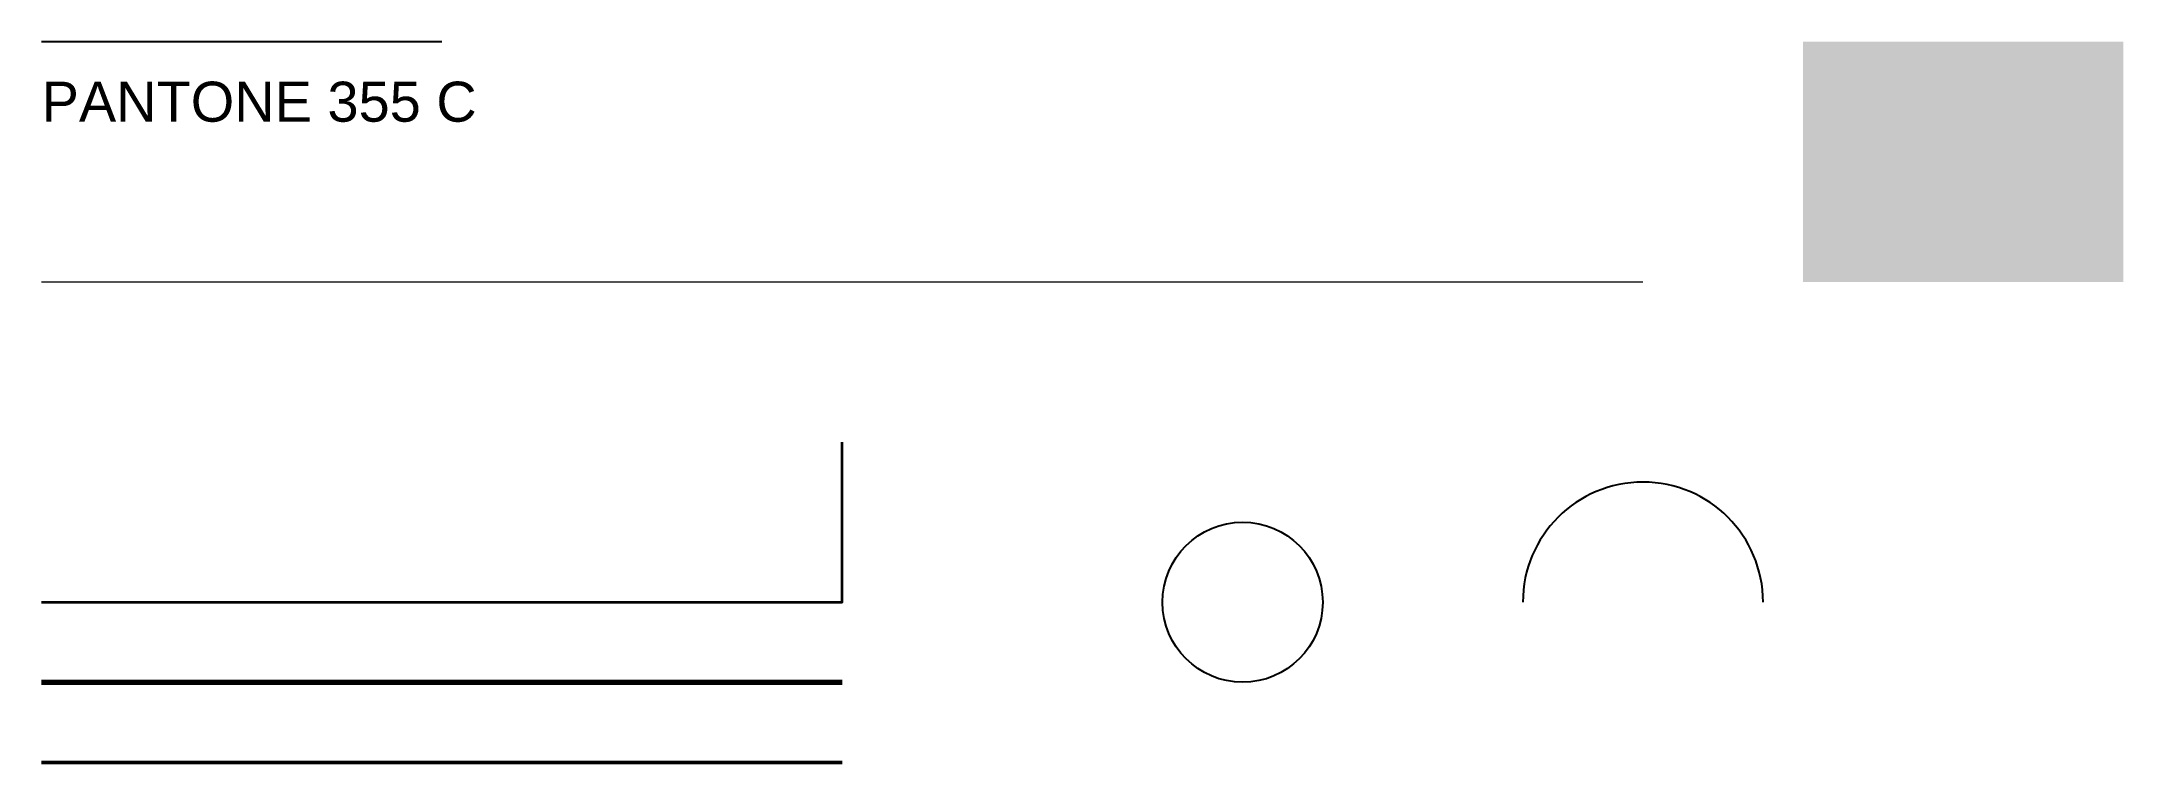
# Model space of a CAD drawing. Header units: millimetres. Extents: x 0 to 260, y 0 to 90.
import ezdxf

# ---------------------------------------------------------------- set-up
doc = ezdxf.new("R2010")
doc.units = ezdxf.units.MM
doc.header["$LTSCALE"] = 2
for name, color, linetype, lineweight, true_color in [('BOOK', 104, 'Continuous', 25, 0x009639), ('PANEL-TC', 150, 'Continuous', 50, 0x3399ff), ('WIRE-RED', 12, 'GAS_LINE', 35, 0xc80000)]:
    doc.layers.add(name, color=color, linetype=linetype, lineweight=lineweight, true_color=true_color)
doc.layers.add('NOPLOT', color=8, linetype='Continuous', plot=False)
doc.styles.get("Standard").update_dxf_attribs({"font": 'arial.ttf'})
doc.linetypes.add('FENCELINE1', pattern='A,6.35,-2.54,[133,ltypeshp.shx,S=2.54,R=0,X=-2.54,Y=0],-2.54,25.4', length=36.83)
doc.linetypes.add('GAS_LINE', pattern='A,12.7,-5.08,["GAS",Standard,S=2.54,R=0,X=-2.54,Y=-1.27],-6.35', length=24.13)

msp = doc.modelspace()

# ---------------------------------------------------------------- hatches: boundary and pattern name
at = {"true_color": 0x808080}
h = msp.add_hatch(color=8, dxfattribs=at)
h.dxf.hatch_style = 1
h.paths.add_polyline_path([(220, 60), (260, 60), (260, 90), (220, 90)])

# ---------------------------------------------------------------- linework, layer by layer
at = {"linetype": 'FENCELINE1', "lineweight": 13}
msp.add_line((0, 60), (200, 60), dxfattribs=at)
at = {"color": 30, "lineweight": 70, "true_color": 0xff8000}
msp.add_line((0, 10), (100, 10), dxfattribs=at)
at = {"color": 5, "true_color": 0x0000ff, "transparency": 33554559}
msp.add_arc((200, 20), 15, 0, 180, dxfattribs=at)
at = {"layer": 'BOOK', "lineweight": -2}
msp.add_circle((150, 20), 10, dxfattribs=at)
at = {"layer": 'NOPLOT'}
msp.add_line((0, 90), (50, 90), dxfattribs=at)
at = {"layer": 'PANEL-TC'}
msp.add_line((0, 0), (100, 0), dxfattribs=at)
at = {"layer": 'WIRE-RED', "ltscale": 2}
msp.add_lwpolyline([(0, 20), (100, 20), (100, 40)], dxfattribs=at)

# ---------------------------------------------------------------- texts
at = {"layer": 'BOOK', "color": 104, "true_color": 0x009639}
msp.add_text('PANTONE 355 C', height=5, dxfattribs=at).set_placement((0, 80))

doc.saveas('drawing.dxf')
